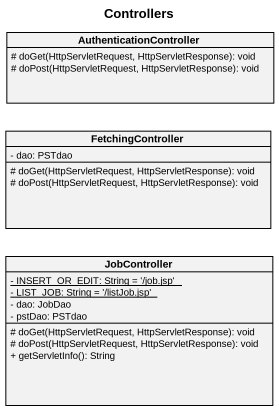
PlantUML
@startuml
title Controllers
hide circle
hide empty members
skinparam classAttributeIconSize 0
class AuthenticationController {
  # doGet(HttpServletRequest, HttpServletResponse): void
  # doPost(HttpServletRequest, HttpServletResponse): void
}
class FetchingController {
  - dao: PSTdao
  # doGet(HttpServletRequest, HttpServletResponse): void
  # doPost(HttpServletRequest, HttpServletResponse): void
}
class JobController {
  {static} - INSERT_OR_EDIT: String = '/job.jsp'
  {static} - LIST_JOB: String = '/listJob.jsp'
  - dao: JobDao
  - pstDao: PSTdao
  # doGet(HttpServletRequest, HttpServletResponse): void
  # doPost(HttpServletRequest, HttpServletResponse): void
  + getServletInfo(): String
}
@enduml
